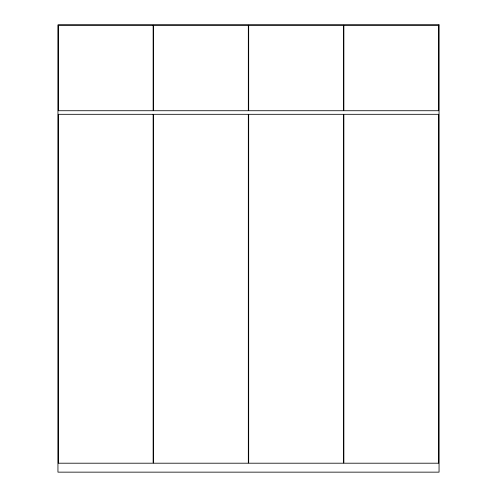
<?xml version="1.0" encoding="UTF-8"?>
<svg xmlns="http://www.w3.org/2000/svg" width="497" height="497" viewBox="0 0 497 497"><rect width="100%" height="100%" fill="white"/><g stroke="black" fill="none" stroke-linecap="round" stroke-linejoin="round"><path stroke-width="0.75" d="M439.05 24.85L57.95 24.85L57.95 472.15L439.05 472.15L439.05 24.85M153.138 25.21L58.311 25.21L58.311 110.732L153.138 110.732L153.138 25.21M248.32 25.21L153.492 25.21L153.492 110.732L248.32 110.732L248.32 25.21M343.508 25.21L248.68 25.21L248.68 110.732L343.508 110.732L343.508 25.21M438.689 25.21L343.862 25.21L343.862 110.732L438.689 110.732L438.689 25.21M153.138 114.31L58.311 114.31L58.311 463.204L153.138 463.204L153.138 114.31M248.32 114.31L153.492 114.31L153.492 463.204L248.32 463.204L248.32 114.31M343.508 114.31L248.68 114.31L248.68 463.204L343.508 463.204L343.508 114.31M438.689 114.31L343.862 114.31L343.862 463.204L438.689 463.204L438.689 114.31"/></g></svg>
